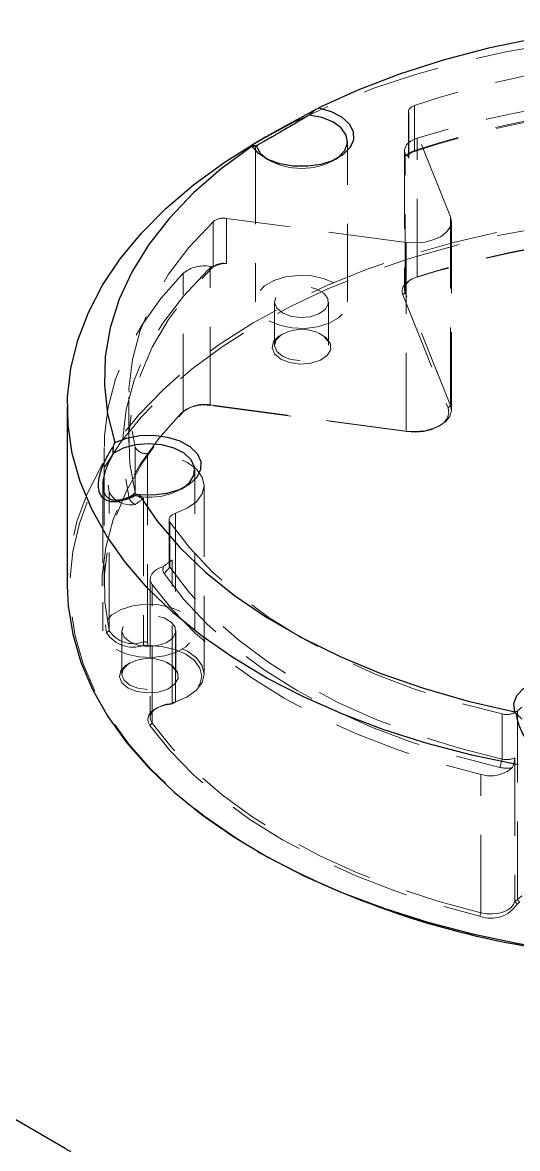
# Model space of a CAD drawing. Header units: millimetres. Extents: x 0 to 420, y 0 to 298.
# Drawn here: x 328.71 to 336.76, y 258.76 to 277.09 of the extents above; entities that cross this region are included whole.
import ezdxf

# ---------------------------------------------------------------- set-up
doc = ezdxf.new("R2010")
doc.units = ezdxf.units.MM
doc.linetypes.add('HIDDEN', pattern=[1.905, 1.27, -0.635])

msp = doc.modelspace()

# ---------------------------------------------------------------- linework, layer by layer
at = {"color": 7, "linetype": 'HIDDEN', "lineweight": 18}
for p, q in [((334.991028, 275.638981), (334.991028, 274.904094)), ((335.671473, 273.924366), (334.996154, 275.613008)), ((334.996154, 274.878121), (334.996154, 275.613008)), ((335.08793, 275.737916), (335.08793, 275.003029)), ((332.498374, 275.07547), (332.498374, 272.539811)), ((332.501418, 275.07557), (332.508411, 275.082145)), ((333.998374, 272.539811), (333.998374, 275.152742)), ((335.128548, 272.948558), (335.128548, 275.202211)), ((332.647235, 274.887479), (332.717958, 274.846639)), ((333.77879, 274.846639), (333.849512, 274.887479)), ((334.92487, 275.001022), (334.92487, 272.747369)), ((334.945853, 274.922244), (334.935122, 274.949077)), ((334.935122, 272.695425), (334.935122, 274.949077)), ((335.049583, 274.985721), (334.978861, 274.944881)), ((335.08793, 275.003029), (335.036382, 274.970843)), ((331.81038, 273.110939), (331.81038, 273.845826)), ((332.02675, 273.898808), (332.02675, 273.163921)), ((334.951881, 273.508954), (332.02675, 273.898808)), ((335.671473, 270.854172), (335.671473, 273.924366)), ((335.686851, 270.776256), (335.686851, 273.846449)), ((334.951881, 270.43876), (334.951881, 273.508954)), ((331.81038, 273.110939), (331.72469, 273.059044)), ((331.762393, 270.863847), (331.762393, 273.1175)), ((331.808874, 273.111305), (331.762393, 273.1175)), ((331.840315, 273.13305), (331.769593, 273.09221)), ((331.323905, 270.752185), (331.323905, 273.005837)), ((335.041982, 272.910624), (335.013693, 272.894288)), ((335.128548, 272.948558), (335.108916, 272.936016)), ((334.935122, 272.695425), (334.896147, 272.657568)), ((335.671473, 270.854172), (334.935122, 272.695425)), ((332.808374, 272.539811), (332.808374, 271.837586)), ((333.688374, 271.837586), (333.688374, 272.539811)), ((334.896147, 272.657568), (335.632499, 270.816316)), ((332.937196, 272.017167), (332.908907, 272.000831)), ((333.58784, 272.000831), (333.559551, 272.017167)), ((330.436599, 270.989021), (330.436599, 270.254134)), ((331.762393, 270.863847), (334.951881, 270.43876)), ((331.762393, 270.863847), (331.771391, 270.853685)), ((334.960879, 270.428598), (331.771391, 270.853685)), ((335.671473, 270.854172), (335.632499, 270.816316)), ((331.323905, 270.752185), (331.289054, 270.730856)), ((331.389524, 270.802105), (331.361235, 270.785769)), ((335.482896, 270.515037), (335.511184, 270.531373)), ((334.951881, 270.43876), (334.960879, 270.428598)), ((330.036599, 270.17248), (330.036599, 267.918827)), ((330.541365, 270.172503), (330.541365, 269.437616)), ((330.743642, 267.003892), (330.743642, 270.074085)), ((331.513711, 267.186687), (331.513711, 269.799618)), ((330.013711, 269.559009), (330.013711, 267.186687)), ((330.116225, 267.19177), (330.116225, 269.445422)), ((330.541365, 269.437616), (330.442456, 269.347457)), ((331.294127, 269.493514), (331.364849, 269.534355)), ((331.663711, 266.484462), (331.663711, 269.554655)), ((330.675571, 269.345165), (330.675571, 267.009858)), ((331.196219, 269.099023), (331.196219, 266.02883)), ((331.092332, 268.997772), (331.092332, 268.262885)), ((331.106284, 268.220518), (331.106284, 268.955405)), ((331.142435, 266.004014), (331.142435, 268.339321)), ((331.01326, 268.11768), (331.106284, 268.220518)), ((330.784425, 268.028027), (330.784425, 265.774375)), ((330.815585, 265.685022), (330.815585, 267.938675)), ((330.116225, 267.19177), (330.076543, 267.1562)), ((330.323711, 267.186687), (330.323711, 266.484462)), ((331.203711, 266.484462), (331.203711, 267.186687)), ((330.743642, 267.003892), (330.744534, 266.948144)), ((330.452533, 266.664042), (330.424245, 266.647706)), ((331.103177, 266.647706), (331.074888, 266.664042)), ((331.371922, 266.100802), (331.40021, 266.117138)), ((330.901536, 265.93763), (330.873248, 265.921294)), ((331.150888, 266.009206), (331.124617, 265.994035)), ((331.196219, 266.02883), (331.176996, 266.016418)), ((336.513891, 265.833659), (336.513891, 265.098773)), ((336.762673, 262.815385), (336.762673, 265.885578)), ((330.778701, 265.643426), (330.815585, 265.685022)), ((336.477196, 264.963417), (336.513891, 265.098773)), ((336.719686, 265.119643), (336.719686, 262.784336)), ((336.167116, 262.595649), (336.167116, 264.849302)), ((336.797751, 262.771626), (336.762673, 262.815385)), ((336.151638, 262.541695), (336.167116, 262.595649))]:
    msp.add_line(p, q, dxfattribs=at)
at = {"color": 7, "linetype": 'Continuous', "lineweight": 25}
for p, q in [((332.666981, 275.225272), (332.540049, 275.151972)), ((329.436599, 270.825712), (329.436599, 267.918827)), ((332.540049, 263.592567), (332.568338, 263.576231)), ((329.401274, 258.761949), (323.835904, 261.974769))]:
    msp.add_line(p, q, dxfattribs=at)
at = {"color": 7, "linetype": 'Continuous', "lineweight": 25, "flags": 128}
for points in [[(341.878366, 276.989758), (341.074281, 277.057349), (340.263344, 277.08703), (339.450911, 277.078604), (338.642345, 277.032128), (337.842984, 276.947908), (337.058107, 276.8265), (336.292896, 276.668706), (335.552403, 276.475568), (334.841517, 276.248361), (334.164933, 275.988585), (333.527116, 275.697956)], [(333.527116, 275.697956), (333.73093, 275.638349), (333.899878, 275.549556), (334.021755, 275.437993), (334.087754, 275.311719), (334.093108, 275.179859), (334.037429, 275.05194), (333.92474, 274.937203), (333.763183, 274.843938), (333.564431, 274.778884), (333.342844, 274.746741), (333.114431, 274.749832), (332.895696, 274.787933), (332.702441, 274.85829), (332.548631, 274.955822), (332.445378, 275.073481)], [(333.811936, 274.867059), (333.850287, 274.894441), (333.953693, 275.005534), (333.997256, 275.129116), (333.977281, 275.254703), (333.895461, 275.371638), (333.758739, 275.470002), (333.578715, 275.541447), (333.370664, 275.579913)], [(336.775283, 265.003291), (336.022414, 265.162219), (335.292502, 265.353538), (334.589723, 265.576153), (333.918095, 265.828791), (333.28146, 266.110007), (332.683459, 266.418192), (332.127511, 266.751586), (331.616796, 267.108279), (331.154235, 267.486233), (330.742474, 267.883286), (330.383868, 268.297167), (330.080466, 268.72551), (329.834006, 269.165863), (329.645895, 269.61571), (329.51721, 270.072477), (329.448687, 270.533551), (329.440718, 270.996297), (329.493349, 271.458067), (329.606277, 271.91622), (329.778859, 272.368137), (330.010105, 272.811232), (330.298695, 273.242972), (330.642977, 273.660887), (331.040983, 274.062587), (331.490436, 274.445776), (331.988765, 274.80826), (332.533121, 275.147968), (332.540049, 275.151972)], [(332.445378, 275.073481), (331.941938, 274.705278), (331.491944, 274.314694), (331.098367, 273.904308), (330.763806, 273.476831), (330.49047, 273.035084), (330.280162, 272.581984), (330.134273, 272.120523), (330.053765, 271.653747), (330.03917, 271.18474), (330.090584, 270.716596), (330.207667, 270.252408)], [(332.508411, 275.082145), (332.575043, 274.96204), (332.684812, 274.867059)], [(330.207667, 270.252408), (330.398994, 270.3245), (330.616672, 270.364568), (330.844973, 270.369719), (331.067403, 270.339578), (331.267891, 270.276325), (331.431952, 270.184528), (331.547732, 270.070821), (331.606866, 269.94342), (331.605081, 269.811527), (331.542507, 269.684674), (331.423664, 269.572026), (331.257139, 269.48172), (331.054964, 269.420282), (330.831745, 269.392151), (330.603611, 269.39936)], [(331.327273, 269.513934), (331.432725, 269.603918), (331.502035, 269.723517), (331.508702, 269.849574), (331.45216, 269.971391), (331.337207, 270.078635), (331.173595, 270.162205), (330.975207, 270.215012), (330.758874, 270.232574), (330.542952, 270.213403), (330.34576, 270.159123), (330.184029, 270.074342), (330.184029, 270.074342)], [(330.603611, 269.39936), (330.904256, 268.963565), (331.265199, 268.543301), (331.684055, 268.141341), (332.15806, 267.76034), (332.684084, 267.402813), (333.258654, 267.071121), (333.877976, 266.767453), (334.537961, 266.493816), (335.234252, 266.252015), (335.96225, 266.043648), (336.71715, 265.870089)], [(329.436599, 267.918827), (329.451782, 267.591426), (329.524446, 267.132645), (329.656694, 266.678321), (329.847774, 266.231028), (330.096605, 265.793301), (330.401776, 265.367622), (330.761556, 264.956402), (331.173908, 264.561974), (331.636493, 264.186573), (332.14669, 263.832326), (332.701607, 263.501241), (333.298099, 263.195195), (333.932784, 262.915922), (334.602066, 262.665006), (335.302151, 262.443869), (336.02907, 262.253763), (336.778704, 262.095767), (337.546804, 261.970777)], [(336.71715, 265.870089), (336.704765, 266.002513), (336.75426, 266.132016), (336.86202, 266.249138), (337.020173, 266.345324), (337.217167, 266.413548), (337.438614, 266.448827), (337.668339, 266.448584), (337.889561, 266.412838), (338.086122, 266.344198), (338.243664, 266.247679), (338.350681, 266.13033), (338.399355, 266.000724), (338.386131, 265.868327), (338.311975, 265.742809), (338.182304, 265.633339)]]:
    msp.add_lwpolyline(points, dxfattribs=at)
at = {"color": 7, "linetype": 'HIDDEN', "lineweight": 18, "flags": 128}
for points in [[(332.540049, 275.151972), (333.120391, 275.462956), (333.747216, 275.751423), (334.41001, 276.01172), (335.104984, 276.242356), (335.828162, 276.442015), (336.575409, 276.609552), (337.342451, 276.744012), (338.124902, 276.844623), (338.918285, 276.910812), (339.718064, 276.942199), (340.519665, 276.938605), (341.318504, 276.90005), (342.110011, 276.826755), (342.88966, 276.71914), (343.652991, 276.577819), (344.39564, 276.403601), (345.113359, 276.197482), (345.802044, 275.960642), (346.457755, 275.694434), (347.076742, 275.400381), (347.533149, 275.151972)], [(334.996154, 275.613008), (334.991516, 275.630919), (334.991786, 275.649028), (334.996959, 275.66689), (335.006906, 275.684066), (335.021383, 275.700132), (335.040034, 275.714693), (335.0624, 275.727392), (335.08793, 275.737916)], [(335.128548, 275.202211), (335.075349, 275.181501), (335.028571, 275.156147), (334.989417, 275.126801), (334.958895, 275.094218), (334.937791, 275.059238), (334.926646, 275.022759), (334.925749, 274.985721), (334.935122, 274.949077)], [(334.996154, 274.878121), (334.991516, 274.896032), (334.991786, 274.914142), (334.996959, 274.932004), (335.006906, 274.949179), (335.021383, 274.965245), (335.040034, 274.979807), (335.0624, 274.992505), (335.08793, 275.003029)], [(347.531931, 272.24579), (346.946795, 272.559057), (346.322492, 272.846022), (345.662561, 273.105061), (344.970742, 273.334704), (344.250956, 273.53365), (343.507283, 273.700771), (342.743939, 273.83512), (341.965249, 273.935935), (341.175628, 274.002646), (340.37955, 274.034873), (339.581529, 274.032435), (338.786087, 273.995345), (337.997733, 273.923813), (337.220936, 273.818246), (336.460097, 273.67924), (335.71953, 273.507584), (335.003432, 273.304251), (334.315863, 273.070394), (333.660718, 272.807338), (333.041711, 272.516573), (332.462352, 272.199749), (331.925923, 271.85866), (331.435466, 271.495241), (330.99376, 271.11155), (330.603308, 270.709763), (330.266325, 270.292157), (329.984719, 269.861099), (329.760087, 269.419032), (329.593703, 268.968462), (329.486508, 268.511943), (329.439112, 268.052062), (329.436599, 267.918827)], [(332.568338, 263.576231), (332.176464, 263.815085), (331.668192, 264.167995), (331.207352, 264.54198), (330.796557, 264.93492), (330.438134, 265.344587), (330.134115, 265.76866), (329.886223, 266.204735), (329.695863, 266.65034), (329.564115, 267.10295), (329.491724, 267.56), (329.479102, 268.018898), (329.52632, 268.477043), (329.63311, 268.93184), (329.798867, 269.380709), (330.022651, 269.821108), (330.303194, 270.250539), (330.638906, 270.666569), (331.027884, 271.06684), (331.467923, 271.449083), (331.95653, 271.811131), (332.490934, 272.150933), (333.068107, 272.466562), (333.684778, 272.756229), (334.33745, 273.018292), (335.022425, 273.251267), (335.735821, 273.453833), (336.473593, 273.624841), (337.231561, 273.763322), (338.005427, 273.868491), (338.790806, 273.939753), (339.583246, 273.976703), (340.378256, 273.979132), (341.171329, 273.947026), (341.957971, 273.880568), (342.733722, 273.780132), (343.494186, 273.64629), (344.235053, 273.4798), (344.952122, 273.281605), (345.641331, 273.052829), (346.298772, 272.794768), (346.920719, 272.508885), (347.503646, 272.1968)], [(331.81038, 273.845826), (331.414957, 273.426466), (331.083528, 272.989014), (330.818554, 272.536717), (330.622002, 272.072932), (330.495329, 271.601102), (330.439478, 271.124729), (330.454861, 270.647348), (330.541365, 270.172503)], [(334.951881, 273.508954), (335.102558, 273.500195), (335.252234, 273.513494), (335.391374, 273.548004), (335.511115, 273.601527), (335.603829, 273.670652), (335.663608, 273.750976), (335.686646, 273.837382), (335.671473, 273.924366)], [(331.72469, 273.059044), (331.325148, 272.635315), (330.990267, 272.193307), (330.722533, 271.736298), (330.523933, 271.267682), (330.395941, 270.790937), (330.339508, 270.309601), (330.355051, 269.827248), (330.442456, 269.347457)], [(330.541365, 269.437616), (330.454861, 269.912461), (330.439478, 270.389842), (330.495329, 270.866215), (330.622002, 271.338046), (330.818554, 271.80183), (331.083528, 272.254127), (331.414957, 272.691579), (331.81038, 273.110939)], [(331.323905, 273.005837), (330.959916, 272.595289), (330.653859, 272.169278), (330.407687, 271.730522), (330.222972, 271.281822), (330.100891, 270.826041), (330.042224, 270.366089), (330.047347, 269.904902), (330.116225, 269.445422)], [(332.718044, 272.233658), (332.888937, 272.159806), (333.08895, 272.11674), (333.301878, 272.107949), (333.510472, 272.134144), (333.697832, 272.193204), (333.84878, 272.280344), (333.951086, 272.388505), (333.996463, 272.508924), (333.981234, 272.631845), (333.906633, 272.74731), (333.778704, 272.845964), (333.607811, 272.919816), (333.407798, 272.962882), (333.194869, 272.971674), (332.986276, 272.945478), (332.798916, 272.886418), (332.647968, 272.799278), (332.545661, 272.691117), (332.500285, 272.570699), (332.515514, 272.447778), (332.590115, 272.332313), (332.718044, 272.233658)], [(335.108916, 272.936016), (335.050397, 272.913235), (334.998941, 272.885345), (334.955872, 272.853064), (334.922298, 272.817224), (334.899083, 272.778745), (334.886824, 272.738619), (334.885837, 272.697877), (334.896147, 272.657568)], [(334.935122, 272.695425), (334.925749, 272.732069), (334.926646, 272.769107), (334.937791, 272.805585), (334.958895, 272.840566), (334.989417, 272.873148), (335.028571, 272.902494), (335.075349, 272.927848), (335.128548, 272.948558)], [(332.937247, 272.360201), (333.070649, 272.307448), (333.228053, 272.286076), (333.388202, 272.298972), (333.529466, 272.344395), (333.632768, 272.41621), (333.684154, 272.504719), (333.676687, 272.597966), (333.611373, 272.68336), (333.497034, 272.749366), (333.349112, 272.787071), (333.187585, 272.791382), (333.034268, 272.761717), (332.909867, 272.702082), (332.831183, 272.620532), (332.808843, 272.52808), (332.845864, 272.437213), (332.937247, 272.360201)], [(332.908963, 271.608987), (333.054492, 271.551437), (333.226206, 271.528122), (333.400914, 271.542191), (333.55502, 271.591743), (333.667713, 271.670087), (333.723771, 271.766642), (333.715624, 271.868366), (333.644373, 271.961523), (333.519639, 272.03353), (333.35827, 272.074662), (333.182059, 272.079365), (333.014804, 272.047004), (332.879093, 271.981948), (332.793257, 271.892984), (332.768886, 271.792127), (332.809273, 271.692999), (332.908963, 271.608987)], [(332.937247, 271.657976), (332.845864, 271.734987), (332.808843, 271.825855), (332.831183, 271.918307), (332.909867, 271.999857), (333.034268, 272.059492), (333.187585, 272.089157), (333.349112, 272.084846), (333.497034, 272.047141), (333.611373, 271.981134), (333.676687, 271.895741), (333.684154, 271.802493), (333.632768, 271.713985), (333.529466, 271.64217), (333.388202, 271.596747), (333.228053, 271.583851), (333.070649, 271.605222), (332.937247, 271.657976)], [(334.951881, 270.43876), (335.102558, 270.430002), (335.252234, 270.443301), (335.391374, 270.477811), (335.511115, 270.531333), (335.603829, 270.600458), (335.663608, 270.680782), (335.686646, 270.767189), (335.671473, 270.854172)], [(331.289054, 270.730856), (330.92361, 270.318666), (330.616328, 269.890951), (330.369172, 269.45044), (330.183717, 268.999945), (330.061148, 268.542341), (330.002247, 268.08055), (330.00739, 267.617517), (330.076543, 267.1562)], [(330.116225, 267.19177), (330.047347, 267.651249), (330.042224, 268.112437), (330.100891, 268.572389), (330.222972, 269.028169), (330.407687, 269.476869), (330.653859, 269.915625), (330.959916, 270.341637), (331.323905, 270.752185)], [(335.632499, 270.816316), (335.64666, 270.735131), (335.625158, 270.654486), (335.569364, 270.579516), (335.482831, 270.515), (335.371073, 270.465045), (335.241208, 270.432836), (335.10151, 270.420424), (334.960879, 270.428598)], [(331.196219, 269.099023), (331.388653, 269.180776), (331.537043, 269.288879), (331.630932, 269.415712), (331.663702, 269.552338), (331.633044, 269.689127), (331.541119, 269.816439), (331.394405, 269.925301), (331.203242, 270.008042), (330.981103, 270.05883), (330.743642, 270.074085)], [(331.106284, 268.955405), (331.096125, 268.975391), (331.092353, 268.996107), (331.095089, 269.016876), (331.104245, 269.037024), (331.119522, 269.055894), (331.140424, 269.072872), (331.16627, 269.087406), (331.196219, 269.099023)], [(331.106284, 268.955405), (331.42455, 268.540299), (331.800599, 268.141622), (332.231907, 267.76205), (332.71558, 267.40413), (333.248374, 267.070262), (333.826713, 266.762687), (334.446717, 266.483468), (335.104226, 266.234479), (335.794828, 266.017391), (336.513891, 265.833659)], [(331.007176, 268.235034), (330.943081, 268.212175), (330.887547, 268.182783), (330.842546, 268.147901), (330.809673, 268.108767), (330.790095, 268.066768), (330.784506, 268.023395), (330.793104, 267.980187), (330.815585, 267.938675)], [(331.01326, 268.11768), (331.334841, 267.69825), (331.714807, 267.295421), (332.150608, 266.911895), (332.63932, 266.550246), (333.177663, 266.2129), (333.762026, 265.902121), (334.388489, 265.619994), (335.052847, 265.368412), (335.750643, 265.149062), (336.477196, 264.963417)], [(336.513891, 265.098773), (335.794828, 265.282504), (335.104226, 265.499592), (334.446717, 265.748581), (333.826713, 266.0278), (333.248374, 266.335375), (332.71558, 266.669243), (332.231907, 267.027164), (331.800599, 267.406735), (331.42455, 267.805412), (331.106284, 268.220518)], [(330.815585, 267.938675), (331.143376, 267.532653), (331.524716, 267.142525), (331.957307, 266.770642), (332.438544, 266.419241), (332.965531, 266.090439), (333.535094, 265.786216), (334.143804, 265.508404), (334.787995, 265.258674), (335.463789, 265.038532), (336.167116, 264.849302)], [(330.233381, 266.880534), (330.404274, 266.806682), (330.604287, 266.763616), (330.817215, 266.754824), (331.025809, 266.78102), (331.213169, 266.84008), (331.364117, 266.92722), (331.466423, 267.035381), (331.5118, 267.1558), (331.496571, 267.27872), (331.42197, 267.394185), (331.294041, 267.49284), (331.123148, 267.566692), (330.923135, 267.609758), (330.710207, 267.61855), (330.501613, 267.592354), (330.314253, 267.533294), (330.163305, 267.446154), (330.060999, 267.337993), (330.015622, 267.217574), (330.030851, 267.094653), (330.105452, 266.979189), (330.233381, 266.880534)], [(330.452584, 267.007077), (330.585986, 266.954323), (330.74339, 266.932951), (330.903539, 266.945848), (331.044804, 266.991271), (331.148105, 267.063086), (331.199492, 267.151594), (331.192024, 267.244842), (331.12671, 267.330235), (331.012371, 267.396242), (330.864449, 267.433947), (330.702922, 267.438258), (330.549605, 267.408593), (330.425204, 267.348958), (330.34652, 267.267408), (330.32418, 267.174956), (330.361202, 267.084088), (330.452584, 267.007077)], [(331.196219, 266.02883), (331.388653, 266.110583), (331.537043, 266.218685), (331.630932, 266.345519), (331.663702, 266.482145), (331.633044, 266.618934), (331.541119, 266.746246), (331.394405, 266.855108), (331.203242, 266.937849), (330.981103, 266.988636), (330.743642, 267.003892)], [(330.744534, 266.948144), (330.971441, 266.933567), (331.183707, 266.885036), (331.366374, 266.805973), (331.506568, 266.701949), (331.594407, 266.580295), (331.623702, 266.449586), (331.592389, 266.319032), (331.502673, 266.197836), (331.360878, 266.094538), (331.176996, 266.016418)], [(330.4243, 266.255862), (330.569829, 266.198313), (330.741543, 266.174998), (330.916251, 266.189067), (331.070357, 266.238619), (331.18305, 266.316963), (331.239108, 266.413517), (331.230961, 266.515242), (331.15971, 266.608398), (331.034976, 266.680405), (330.873607, 266.721538), (330.697396, 266.726241), (330.530141, 266.693879), (330.394431, 266.628823), (330.308594, 266.53986), (330.284223, 266.439003), (330.32461, 266.339874), (330.4243, 266.255862)], [(330.452584, 266.304852), (330.361202, 266.381863), (330.32418, 266.472731), (330.34652, 266.565183), (330.425204, 266.646733), (330.549605, 266.706368), (330.702922, 266.736033), (330.864449, 266.731722), (331.012371, 266.694017), (331.12671, 266.62801), (331.192024, 266.542617), (331.199492, 266.449369), (331.148105, 266.360861), (331.044804, 266.289046), (330.903539, 266.243623), (330.74339, 266.230726), (330.585986, 266.252098), (330.452584, 266.304852)], [(338.451712, 265.624311), (338.425286, 265.761394), (338.33731, 265.889632), (338.193984, 265.999988), (338.005408, 266.084684), (337.784873, 266.137752), (337.547922, 266.15545), (337.311254, 266.136532), (337.091548, 266.082332), (336.904288, 265.996668), (336.762673, 265.885578)], [(331.123267, 265.993254), (331.026122, 265.978711), (330.937213, 265.951838), (330.861165, 265.914034), (330.801934, 265.867265), (330.762601, 265.813965), (330.745213, 265.756906), (330.750674, 265.699056), (330.778701, 265.643426)], [(330.815585, 265.685022), (330.789822, 265.736571), (330.785361, 265.790161), (330.802443, 265.842898), (330.840145, 265.891937), (330.896433, 265.934628), (330.968268, 265.968669), (331.051771, 265.992222), (331.142435, 266.004014)], [(330.778701, 265.643426), (331.107803, 265.235779), (331.490668, 264.844091), (331.924989, 264.47072), (332.408152, 264.117914), (332.937247, 263.787797), (333.509088, 263.482357), (334.120232, 263.203433), (334.767, 262.952705), (335.445497, 262.731682), (336.151638, 262.541695)], [(336.167116, 262.595649), (335.463789, 262.784879), (334.787995, 263.005022), (334.143804, 263.254751), (333.535094, 263.532564), (332.965531, 263.836787), (332.438544, 264.165588), (331.957307, 264.516989), (331.524716, 264.888873), (331.143376, 265.279), (330.815585, 265.685022)], [(338.451712, 262.554117), (338.425286, 262.6912), (338.33731, 262.819439), (338.193984, 262.929795), (338.005408, 263.014491), (337.784873, 263.067558), (337.547922, 263.085257), (337.311254, 263.066339), (337.091548, 263.012138), (336.904288, 262.926474), (336.762673, 262.815385)], [(336.719686, 262.784336), (336.699259, 262.731996), (336.65846, 262.683791), (336.599493, 262.642322), (336.525541, 262.609828), (336.440595, 262.588062), (336.349241, 262.578201), (336.256411, 262.580776), (336.167116, 262.595649)]]:
    msp.add_lwpolyline(points, dxfattribs=at)
at = {"color": 7, "linetype": 'HIDDEN', "lineweight": 18}
for centre, radius, start, end in [((340.019826, 260.901003), 15.635139, 84.7480295, 108.3871747), ((340.019826, 260.166116), 15.635139, 84.7480295, 108.3871747), ((340.016695, 259.588418), 16.361067, 85.5152231, 107.3835615), ((340.019651, 259.979379), 15.798005, 84.7480295, 108.3871747), ((335.129306, 274.689126), 0.296647, 108.2551605, 128.2010588), ((333.248374, 275.823094), 1.109777, 239.4815638, 300.5184362), ((331.978198, 273.628783), 0.274355, 79.8068504, 127.7112602), ((340.016615, 257.259768), 16.426511, 85.5152231, 107.3835615), ((340.016695, 257.334766), 16.361067, 85.5152231, 107.3835615), ((331.664369, 272.585649), 0.540808, 79.5571218, 129.0166727), ((331.904799, 272.862852), 0.266328, 111.1110967, 132.5527432), ((331.978198, 272.893896), 0.274355, 79.8068504, 127.7112602), ((331.663564, 270.26865), 0.594889, 79.5571218, 129.0166727), ((331.664369, 270.331997), 0.540808, 79.5571218, 129.0166727), ((330.713916, 270.270067), 0.198224, 209.4847794, 278.6246821), ((330.466538, 269.636506), 0.399039, 208.6109818, 280.4375893), ((330.769103, 270.453441), 1.092807, 255.7246386, 300.7149802), ((330.686892, 269.505234), 0.160468, 204.9214383, 265.9544235), ((330.608293, 269.405432), 0.175678, 199.2692349, 246.7091377), ((331.176143, 268.264162), 0.082371, 114.1553195, 211.9946169), ((331.099488, 268.180985), 0.106971, 149.6510842, 216.2840339), ((330.505495, 267.437807), 0.460506, 212.2948019, 291.673927), ((330.501527, 267.421738), 0.50112, 211.9979697, 290.6119613), ((330.738857, 267.34057), 0.336713, 259.1666386, 270.814302), ((330.739, 267.356549), 0.408442, 261.4023497, 270.7764065), ((331.258496, 265.753486), 0.275273, 107.2216662, 119.4231482), ((331.260477, 265.818872), 0.219571, 107.0169063, 122.5205489), ((336.587606, 266.102447), 0.278712, 254.6637781, 308.9121101), ((336.586544, 265.407443), 0.317106, 256.7551984, 294.8261126), ((336.322293, 265.375736), 0.548829, 253.5760556, 310.7408087), ((336.587423, 265.458573), 0.507276, 257.4500194, 280.5704629), ((336.650036, 262.926049), 0.157904, 296.1734211, 315.506099), ((336.331609, 263.015937), 0.507243, 249.2187682, 327.1258931), ((336.668927, 262.896819), 0.179636, 299.5883624, 315.819064)]:
    msp.add_arc(centre, radius, start, end, dxfattribs=at)
at = {"color": 7, "linetype": 'Continuous', "lineweight": 25}
msp.add_arc((339.229507, 275.633398), 13.774848, 241.0808618, 263.0227292, dxfattribs=at)
for points, knots in [([(332.457614, 275.083654), (332.455595, 275.082726), (332.451569, 275.080876), (332.444533, 275.077799), (332.437219, 275.074857), (332.431085, 275.072925), (332.427729, 275.072656), (332.427372, 275.074156), (332.430214, 275.077513), (332.436414, 275.082789), (332.446157, 275.090066), (332.459682, 275.099459), (332.477176, 275.111038), (332.498743, 275.124825), (332.52443, 275.14081), (332.554316, 275.159007), (332.588274, 275.179309), (332.626038, 275.201539), (332.667397, 275.225561), (332.712003, 275.251167), (332.759282, 275.278032), (332.808594, 275.305804), (332.859677, 275.334356), (332.912036, 275.363427), (332.965071, 275.392711), (333.018246, 275.421936), (333.07144, 275.451062), (333.124358, 275.479951), (333.176626, 275.508423), (333.227919, 275.536323), (333.2782, 275.563652), (333.327519, 275.590454), (333.375773, 275.61669), (333.414909, 275.637992), (333.445547, 275.654688), (333.460542, 275.662871), (333.468066, 275.666976)], [0, 0, 0, 0, 0.015593752, 0.031094156, 0.062136952, 0.093208196, 0.124398671, 0.155801378, 0.187114303, 0.218267398, 0.249392863, 0.280649111, 0.312129527, 0.343424281, 0.374642656, 0.406035411, 0.437466428, 0.468628047, 0.499819292, 0.531305357, 0.562575685, 0.593659069, 0.62484538, 0.656318912, 0.687598135, 0.718748327, 0.749968879, 0.781401763, 0.812706914, 0.843852616, 0.874967173, 0.906157351, 0.937514227, 0.968839255, 0.984366952, 1, 1, 1, 1]), ([(333.370664, 275.579914), (333.386211, 275.594559), (333.417915, 275.624423), (333.451136, 275.652611), (333.468065, 275.666976)], [0, 0, 0, 0, 0.490375234, 1, 1, 1, 1]), ([(333.370664, 275.579914), (333.361921, 275.574636), (333.344637, 275.564202), (333.318465, 275.548477), (333.287617, 275.530001), (333.25204, 275.508783), (333.197446, 275.476368), (333.127671, 275.435196), (333.041934, 275.384946), (332.955761, 275.33471), (332.871313, 275.285673), (332.790593, 275.238932), (332.716653, 275.196204), (332.651651, 275.158722), (332.59776, 275.127753), (332.555635, 275.103723), (332.530568, 275.089659), (332.51601, 275.081713), (332.507865, 275.077426), (332.502042, 275.074558), (332.500224, 275.073909), (332.4993, 275.073579)], [0, 0, 0, 0, 0.0248899229, 0.049210423, 0.0729667784, 0.1096923741, 0.1451944682, 0.2173828687, 0.2892854036, 0.3604516018, 0.4316838099, 0.5019193523, 0.5726397607, 0.6428274229, 0.7137540144, 0.7846423724, 0.8563266447, 0.8915871631, 0.9279718785, 0.9633887223, 1, 1, 1, 1]), ([(332.457614, 275.083655), (332.465542, 275.083642), (332.481107, 275.083618), (332.499424, 275.08263), (332.508411, 275.082145)], [0, 0, 0, 0, 0.509400008, 1, 1, 1, 1]), ([(330.55859, 269.398606), (330.551081, 269.394502), (330.53611, 269.38632), (330.506209, 269.370932), (330.468922, 269.353124), (330.424336, 269.334289), (330.379965, 269.318112), (330.336043, 269.304854), (330.292905, 269.29478), (330.250886, 269.288117), (330.210143, 269.285063), (330.170814, 269.285855), (330.13332, 269.290769), (330.098125, 269.300013), (330.065632, 269.313729), (330.036178, 269.33207), (330.01024, 269.355046), (329.988201, 269.382517), (329.970278, 269.41435), (329.956702, 269.450298), (329.947616, 269.489893), (329.942987, 269.532558), (329.942683, 269.578034), (329.946565, 269.62585), (329.954393, 269.67542), (329.965844, 269.726184), (329.980668, 269.77798), (329.998603, 269.830484), (330.019325, 269.883284), (330.042495, 269.936002), (330.067901, 269.988557), (330.095416, 270.040968), (330.12485, 270.093096), (330.150789, 270.136089), (330.172233, 270.170143), (330.183224, 270.186987), (330.188739, 270.195438)], [0, 0, 0, 0, 0.015593752, 0.031094156, 0.062136952, 0.093208196, 0.124398671, 0.155801378, 0.187114303, 0.218267398, 0.249392863, 0.280649111, 0.312129527, 0.343424281, 0.374642656, 0.406035411, 0.437466428, 0.468628047, 0.499819292, 0.531305357, 0.562575685, 0.593659069, 0.62484538, 0.656318912, 0.687598135, 0.718748327, 0.749968879, 0.781401763, 0.812706914, 0.843852616, 0.874967173, 0.906157351, 0.937514227, 0.968839255, 0.984366952, 1, 1, 1, 1]), ([(330.184029, 270.074342), (330.184023, 270.094167), (330.184012, 270.134595), (330.187143, 270.174898), (330.188738, 270.195438)], [0, 0, 0, 0, 0.490375234, 1, 1, 1, 1]), ([(330.184029, 270.074342), (330.178486, 270.064303), (330.167525, 270.044455), (330.151957, 270.014818), (330.134483, 269.980237), (330.115717, 269.940906), (330.089469, 269.881547), (330.06086, 269.807583), (330.034462, 269.71996), (330.017559, 269.635368), (330.01168, 269.556225), (330.018011, 269.484691), (330.037133, 269.423692), (330.06885, 269.375117), (330.111754, 269.340485), (330.164112, 269.319869), (330.206578, 269.314752), (330.250464, 269.314613), (330.295574, 269.319081), (330.350481, 269.332539), (330.395709, 269.347756), (330.429918, 269.361242), (330.464706, 269.376683), (330.487862, 269.388413), (330.499636, 269.394378)], [0, 0, 0, 0, 0.021733953, 0.042970685, 0.063714804, 0.095783702, 0.126784235, 0.189819357, 0.252604861, 0.314747394, 0.376947566, 0.438277448, 0.500030715, 0.561318787, 0.623252095, 0.685152016, 0.747746933, 0.756677642, 0.816969671, 0.877669185, 0.907810129, 0.938971415, 0.968969407, 1, 1, 1, 1]), ([(330.558589, 269.398606), (330.547898, 269.397673), (330.526911, 269.39584), (330.508613, 269.394859), (330.499636, 269.394378)], [0, 0, 0, 0, 0.509400008, 1, 1, 1, 1]), ([(337.593952, 265.154201), (337.585328, 265.151999), (337.568144, 265.147611), (337.542193, 265.142337), (337.511837, 265.137334), (337.477035, 265.133424), (337.424486, 265.130812), (337.358963, 265.133879), (337.281924, 265.147822), (337.207804, 265.1717), (337.137758, 265.204899), (337.072575, 265.24655), (337.013065, 265.295435), (336.959501, 265.350467), (336.911959, 265.410546), (336.870227, 265.474943), (336.834217, 265.542835), (336.803792, 265.613379), (336.778678, 265.6859), (336.761969, 265.747772), (336.750848, 265.798063), (336.746263, 265.823522), (336.743961, 265.836303)], [0, 0, 0, 0, 0.021056779, 0.041957667, 0.062732866, 0.094048409, 0.125155192, 0.188061271, 0.250498141, 0.312985994, 0.375878964, 0.438355622, 0.501174829, 0.563722609, 0.62592997, 0.688360125, 0.751090607, 0.813327735, 0.875361851, 0.937498329, 0.968621299, 1, 1, 1, 1]), ([(336.838224, 265.747812), (336.825485, 265.759363), (336.803266, 265.779509), (336.771886, 265.809095), (336.753318, 265.827187), (336.743961, 265.836303)], [0, 0, 0, 0, 0.399997962, 0.697655447, 1, 1, 1, 1]), ([(329.401274, 258.761949), (329.416525, 258.753143), (329.446735, 258.7357), (329.477448, 258.717967), (329.492656, 258.709186)], [0, 0, 0, 0, 0.504834226, 1, 1, 1, 1])]:
    msp.add_open_spline(points, degree=3, knots=knots, dxfattribs=at)
for points in [[(333.468065, 275.666976), (333.487774, 275.677339), (333.507464, 275.687668), (333.527116, 275.697956)], [(332.445378, 275.073481), (332.449104, 275.07669), (332.453174, 275.080077), (332.457614, 275.083655)], [(330.188738, 270.195438), (330.194748, 270.214373), (330.201068, 270.233371), (330.207667, 270.252408)], [(330.603611, 269.39936), (330.588454, 269.398759), (330.573438, 269.398498), (330.55859, 269.398606)], [(336.743961, 265.836303), (336.734878, 265.847449), (336.725942, 265.858715), (336.71715, 265.870089)]]:
    msp.add_open_spline(points, degree=3, dxfattribs=at)
at = {"color": 7, "linetype": 'HIDDEN', "lineweight": 18}
for points, knots in [([(332.429042, 275.072843), (332.440307, 275.073171), (332.462695, 275.073822), (332.486579, 275.073618), (332.498445, 275.073517)], [0, 0, 0, 0, 0.503169305, 1, 1, 1, 1]), ([(334.945853, 274.922244), (334.953345, 274.92378), (334.961022, 274.923684), (334.977551, 274.913115), (334.986658, 274.901866), (334.996154, 274.878121)], [0, 0, 0, 0, 0.5, 0.5, 1, 1, 1, 1]), ([(332.02675, 273.163921), (331.985629, 273.169401), (331.946216, 273.163148), (331.874587, 273.141923), (331.841329, 273.127251), (331.808874, 273.111305)], [0, 0, 0, 0, 0.5, 0.5, 1, 1, 1, 1])]:
    msp.add_open_spline(points, degree=3, knots=knots, dxfattribs=at)
for points in [[(330.53883, 269.24407), (330.586068, 269.273447), (330.631509, 269.307242), (330.675571, 269.345165)], [(331.142435, 268.339321), (331.094479, 268.309786), (331.049611, 268.274757), (331.007176, 268.235034)], [(330.67794, 266.952697), (330.67705, 266.971763), (330.676245, 266.99082), (330.675571, 267.009858)], [(331.123267, 265.993254), (331.129539, 265.99689), (331.135911, 266.000485), (331.142435, 266.004014)], [(336.68048, 264.959905), (336.701456, 265.012017), (336.714623, 265.065346), (336.719686, 265.119643)], [(336.757624, 262.740608), (336.744982, 262.755165), (336.732335, 262.769738), (336.719686, 262.784336)]]:
    msp.add_open_spline(points, degree=3, dxfattribs=at)

doc.saveas('drawing.dxf')
